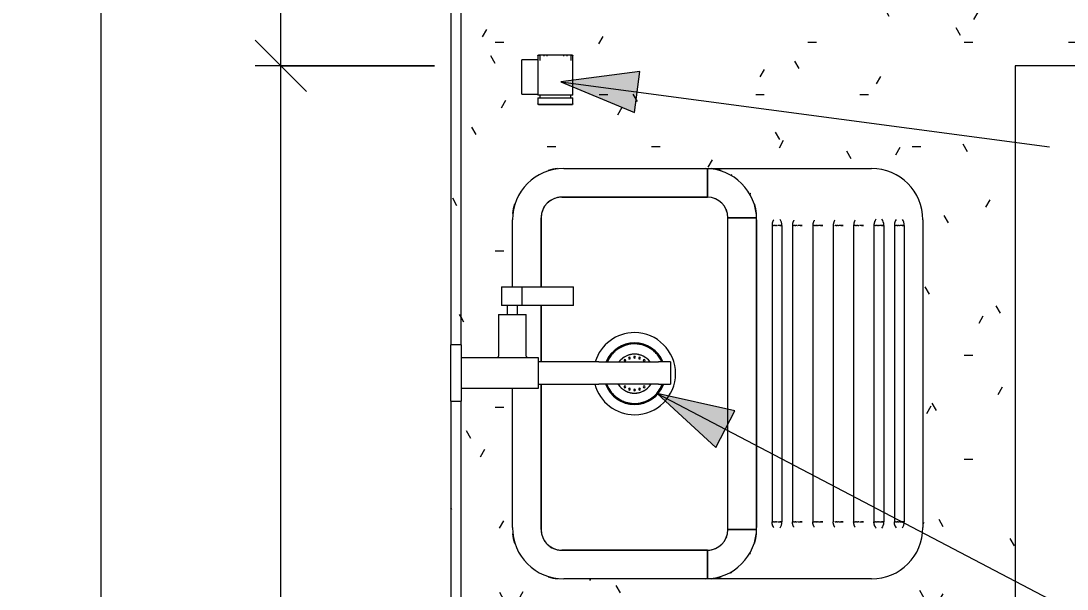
# Model space of a CAD drawing. Header units: millimetres. Extents: x 6080 to 25173, y -19165 to 2725.
# Drawn here: x 11617 to 12636, y -17670 to -17116 of the extents above; entities that cross this region are included whole.
import ezdxf

# ---------------------------------------------------------------- set-up
doc = ezdxf.new("R2010")
doc.units = ezdxf.units.MM
for name, color, linetype, lineweight in [('A-ANNO-DIMS', 211, 'Continuous', 9), ('A-ANNO-DIMS-25', 211, 'Continuous', 9), ('A-DETL-THIN', 151, 'Continuous', 9), ('G-ANNO-TEXT', 231, 'Continuous', 9), ('I-FURN', 30, 'Continuous', 9), ('P-SANR-FIXT', 6, 'Continuous', 9)]:
    doc.layers.add(name, color=color, linetype=linetype, lineweight=lineweight)
doc.styles.add('@Arial Unicode MS', font='ARIALUNI.TTF', dxfattribs={"height": 50})
doc.dimstyles.new('CRT_-__Metros_-_Linha_de_chamada_3_5_mm', dxfattribs={"dimscale": 304.8, "dimtxt": 50.292243, "dimasz": 0.164042, "dimexe": 0.082021, "dimexo": 0.0625, "dimgap": 0.04101, "dimtad": 1, "dimlfac": 0.001, "dimrnd": 0.01, "dimzin": 0, "dimdsep": 46, "dimtxsty": '@Arial Unicode MS', "dimblk1": 'OBLIQUE', "dimblk2": 'OBLIQUE', "dimsah": 1, "dimcen": 0.09, "dimdle": 0.082021, "dimazin": 0, "dimtfac": 1, "dimtdec": 4, "dimtix": 1, "dimtmove": 0, "dimatfit": 3, "dimfxl": 0.492126, "dimfxlon": 1, "dimtvp": 1, "dimtolj": 1, "dimtzin": 0, "dimarcsym": 2})
doc.dimstyles.new('CRT_-__Metros_-_Linha_de_chamada_3_5_mm_1', dxfattribs={"dimscale": 304.8, "dimtxt": 50.292243, "dimasz": 0.164042, "dimexe": 0.082021, "dimexo": 0.0625, "dimgap": 0.04101, "dimtad": 1, "dimdec": 0, "dimlfac": 0.1, "dimdsep": 46, "dimtxsty": '@Arial Unicode MS', "dimblk1": 'OBLIQUE', "dimblk2": 'OBLIQUE', "dimsah": 1, "dimcen": 0.09, "dimdle": 0.082021, "dimazin": 0, "dimtfac": 1, "dimtdec": 4, "dimtix": 1, "dimtmove": 0, "dimatfit": 3, "dimfxl": 0.492126, "dimfxlon": 1, "dimtvp": 1, "dimtolj": 1, "dimtzin": 0, "dimarcsym": 2})
pattern_1 = [(0, (-7733.42, -19778.45), (203.2, 50.8), [8.382, -144.018, 8.382, -144.018, -812.8]), (0, (-7733.42, -19778.45), (203.2, 50.8), [-304.8, 8.382, -296.418, 8.382, -144.018, -355.6]), (0, (-7733.42, -19778.45), (203.2, 50.8), [-762, 8.382, -93.218, 8.382, -245.618]), (120, (-7657.22, -19753.05), (-145.5941, 150.57636), [8.382, -144.018, 8.382, -144.018, -812.8]), (120, (-7657.22, -19753.05), (-145.5941, 150.57636), [-304.8, 8.382, -296.418, 8.382, -144.018, -355.6]), (120, (-7657.22, -19753.05), (-145.5941, 150.57636), [-762, 8.382, -93.218, 8.382, -245.618]), (240, (-7631.82, -19651.45), (-57.6059, -201.37636), [8.382, -144.018, 8.382, -144.018, -812.8]), (240, (-7631.82, -19651.45), (-57.6059, -201.37636), [-304.8, 8.382, -296.418, 8.382, -144.018, -355.6]), (240, (-7631.82, -19651.45), (-57.6059, -201.37636), [-762, 8.382, -93.218, 8.382, -245.618])]

# ---------------------------------------------------------------- blocks, each defined once
blk = doc.blocks.new('BANCADA LAVANDERIA - BANCADA LAVANDERIA-4419173-Elevação de topo')
at = {"layer": 'I-FURN'}
h = blk.add_hatch(dxfattribs=at)
h.set_pattern_fill('FP_14', color=256, style=0, pattern_type=2)
h.set_pattern_definition(pattern_1)
h.paths.add_polyline_path([(-7064.6, -19139.7), (-7054.6, -19139.7), (-7054.6, -17989.1), (-7064.6, -17989.1), (-7064.6, -18628.8)])
h.paths.add_polyline_path([(-7059.5, -17934.1), (-7054.6, -17934.1), (-7054.6, -17486.5), (-7064.6, -17486.5), (-7064.6, -17934.1)])
h.paths.add_polyline_path([(-4754.6, -17659.7), (-4744.6, -17659.7), (-4744.6, -16759.7), (-7064.6, -16759.7), (-7064.6, -17431.5), (-7054.6, -17431.5), (-7054.6, -16769.7), (-4754.6, -16769.7)])
h = blk.add_hatch(dxfattribs=at)
h.set_pattern_fill('FP_14', color=256, style=0, pattern_type=2)
h.set_pattern_definition(pattern_1)
h.paths.add_polyline_path([(-6514.6, -18259.7), (-6514.6, -17159.7), (-5294.6, -17159.7), (-5294.6, -17659.7), (-4754.6, -17659.7), (-4754.6, -16769.7), (-7054.6, -16769.7), (-7054.6, -17444), (-7017.3, -17443.9), (-7017.7, -17443.6), (-7018.2, -17443.4), (-7017.7, -17442.6), (-7018.2, -17442.6), (-7018.2, -17402), (-7009.6, -17402), (-7009.8, -17393.1), (-7015.1, -17393.1), (-7015, -17375), (-7004.6, -17375), (-7004.6, -17309.7), (-7002.9, -17296.7), (-6997.9, -17284.7), (-6990, -17274.3), (-6979.6, -17266.3), (-6967.6, -17261.4), (-6954, -17259.7), (-6654.6, -17259.7), (-6641.7, -17261.4), (-6629.6, -17266.3), (-6619.3, -17274.3), (-6611.3, -17284.7), (-6606.3, -17296.7), (-6604.6, -17309.7), (-6604.6, -17609.7), (-6606.3, -17622.6), (-6611.3, -17634.7), (-6619.3, -17645), (-6630.1, -17653.2), (-6641.7, -17657.9), (-6654.6, -17659.7), (-6954.6, -17659.7), (-6967.6, -17657.9), (-6979.6, -17653), (-6990, -17645), (-6997.9, -17634.7), (-7003, -17621.8), (-7004.6, -17609.7), (-7004.6, -17474), (-7054.6, -17474), (-7054.6, -17946.6), (-7017.3, -17946.5), (-7017.7, -17946.2), (-7018.2, -17946), (-7017.7, -17945.2), (-7018.2, -17945.2), (-7018.2, -17904.6), (-7009.6, -17904.6), (-7009.6, -17895.7), (-7015.1, -17895.7), (-7015, -17877.6), (-7004.6, -17877.6), (-7004.6, -17809.7), (-7002.9, -17796.7), (-6997.9, -17784.7), (-6990, -17774.3), (-6979.6, -17766.3), (-6967.6, -17761.4), (-6954.6, -17759.7), (-6654.6, -17759.7), (-6641.7, -17761.4), (-6629.6, -17766.3), (-6619.3, -17774.3), (-6611.3, -17784.7), (-6606.3, -17796.7), (-6604.6, -17809.7), (-6604.6, -18109.7), (-6606.3, -18122.6), (-6611.3, -18134.7), (-6619.3, -18145), (-6630.1, -18153.2), (-6641.7, -18157.9), (-6654.6, -18159.7), (-6954.6, -18159.7), (-6967.6, -18157.9), (-6979.6, -18153), (-6990, -18145), (-6997.9, -18134.7), (-7002.9, -18122.6), (-7004.6, -18109.7), (-7004.6, -17976.6), (-7054.6, -17976.6), (-7054.6, -18259.7), (-6586.9, -18259.7)])
h.paths.add_polyline_path([(-6965.6, -17197.1), (-6968.4, -17197), (-6966, -17197), (-6965.9, -17197)])
h.paths.add_polyline_path([(-6965.4, -17196.9), (-6965.4, -17196.6), (-6965.4, -17196.9)])
h.paths.add_polyline_path([(-6960.1, -17196.9), (-6960.1, -17196.6), (-6960.6, -17196.6)])
h.paths.add_polyline_path([(-6962.7, -17197.2), (-6966.9, -17196.8), (-6967.1, -17196.6), (-6968.4, -17196.9), (-6968.6, -17197), (-6973.9, -17196.9), (-6974.1, -17196.8), (-6974.4, -17196.6), (-6979.7, -17196.6), (-6979.7, -17190.7), (-6977.8, -17190.7), (-6977.8, -17188.2), (-6979.7, -17188.2), (-6979.7, -17187.4), (-6995.5, -17187.4), (-6995.5, -17153.9), (-6979.7, -17153.9), (-6979.7, -17149.7), (-6978, -17149.7), (-6978, -17149.2), (-6947.5, -17149.2), (-6947.5, -17149.7), (-6945.7, -17149.7), (-6945.7, -17188.2), (-6947.7, -17188.2), (-6947.7, -17190.7), (-6945.7, -17190.7), (-6945.7, -17196.6), (-6952.9, -17196.9), (-6956.2, -17197), (-6960.1, -17197.1)])
h.paths.add_polyline_path([(-6956.9, -17197), (-6953.3, -17196.9), (-6958.2, -17196.9)])
for p, q in [((-7064.6, -16759.7), (-7064.6, -17431.5)), ((-7054.6, -17431.5), (-7054.6, -16769.7)), ((-6954.6, -17259.7), (-6654.6, -17259.7)), ((-6814.6, -17259.7), (-6814.6, -17287.7)), ((-6814.6, -17287.7), (-6956.6, -17287.7)), ((-6956.6, -17287.7), (-6814.6, -17287.7)), ((-7004.6, -17375), (-7004.6, -17309.7)), ((-6976.6, -17307.7), (-6976.6, -17375)), ((-6976.6, -17375), (-6976.6, -17307.7)), ((-6794.6, -17611.7), (-6794.6, -17307.7)), ((-6766.9, -17307.7), (-6794.6, -17307.7)), ((-6794.6, -17307.7), (-6766.9, -17307.7)), ((-6794.6, -17611.7), (-6794.6, -17307.7)), ((-6766.6, -17609.7), (-6766.6, -17309.7)), ((-6766.6, -17309.7), (-6766.6, -17609.7)), ((-6604.6, -17309.7), (-6604.6, -17609.7)), ((-6751.3, -17315.2), (-6751.6, -17315.2)), ((-6751.6, -17315.2), (-6751.6, -17604.2)), ((-6750.5, -17315.2), (-6750.9, -17315.2)), ((-6750.1, -17315.2), (-6749.8, -17315.2)), ((-6749.4, -17315.2), (-6749.8, -17315.2)), ((-6748.9, -17315.2), (-6749.4, -17315.2)), ((-6748.9, -17315.2), (-6748.2, -17315.2)), ((-6747.1, -17315.2), (-6748.3, -17315.2)), ((-6747.1, -17315.2), (-6746.6, -17315.2)), ((-6744.4, -17315.2), (-6746.1, -17315.2)), ((-6742, -17315.2), (-6744.1, -17315.2)), ((-6744.1, -17315.2), (-6742, -17315.2)), ((-6742, -17315.2), (-6742, -17604.2)), ((-6731.4, -17315.2), (-6731.7, -17315.2)), ((-6731.7, -17315.2), (-6731.7, -17604.2)), ((-6730.6, -17315.2), (-6731, -17315.2)), ((-6730.2, -17315.2), (-6729.9, -17315.2)), ((-6729.4, -17315.2), (-6729.9, -17315.2)), ((-6729, -17315.2), (-6729.4, -17315.2)), ((-6729, -17315.2), (-6728.3, -17315.2)), ((-6727.2, -17315.2), (-6728.3, -17315.2)), ((-6727.2, -17315.2), (-6726.7, -17315.2)), ((-6724.5, -17315.2), (-6726.2, -17315.2)), ((-6722.1, -17315.2), (-6724.2, -17315.2)), ((-6724.2, -17315.2), (-6722.1, -17315.2)), ((-6711.5, -17315.2), (-6711.8, -17315.2)), ((-6711.8, -17315.2), (-6711.8, -17604.2)), ((-6710.7, -17315.2), (-6711.1, -17315.2)), ((-6710.3, -17315.2), (-6710, -17315.2)), ((-6709.6, -17315.2), (-6710, -17315.2)), ((-6709.1, -17315.2), (-6709.6, -17315.2)), ((-6709.1, -17315.2), (-6708.4, -17315.2)), ((-6707.3, -17315.2), (-6708.5, -17315.2)), ((-6707.3, -17315.2), (-6706.8, -17315.2)), ((-6704.6, -17315.2), (-6706.3, -17315.2)), ((-6702.2, -17315.2), (-6704.3, -17315.2)), ((-6704.3, -17315.2), (-6702.2, -17315.2)), ((-6692, -17315.2), (-6692, -17604.2)), ((-6691.6, -17315.2), (-6691.9, -17315.2)), ((-6690.9, -17315.2), (-6691.2, -17315.2)), ((-6690.4, -17315.2), (-6690.1, -17315.2)), ((-6689.7, -17315.2), (-6690.1, -17315.2)), ((-6689.2, -17315.2), (-6689.7, -17315.2)), ((-6689.2, -17315.2), (-6688.6, -17315.2)), ((-6687.4, -17315.2), (-6688.6, -17315.2)), ((-6687.5, -17315.2), (-6686.9, -17315.2)), ((-6684.7, -17315.2), (-6686.4, -17315.2)), ((-6682.3, -17315.2), (-6684.4, -17315.2)), ((-6684.4, -17315.2), (-6682.3, -17315.2)), ((-6672.1, -17315.2), (-6672.1, -17604.2)), ((-6671.7, -17315.2), (-6672, -17315.2)), ((-6671, -17315.2), (-6671.3, -17315.2)), ((-6670.5, -17315.2), (-6670.2, -17315.2)), ((-6669.8, -17315.2), (-6670.2, -17315.2)), ((-6669.3, -17315.2), (-6669.8, -17315.2)), ((-6669.3, -17315.2), (-6668.7, -17315.2)), ((-6667.6, -17315.2), (-6668.7, -17315.2)), ((-6667.6, -17315.2), (-6667, -17315.2)), ((-6664.8, -17315.2), (-6666.5, -17315.2)), ((-6662.4, -17315.2), (-6664.5, -17315.2)), ((-6664.5, -17315.2), (-6662.4, -17315.2)), ((-6652, -17315.2), (-6652.3, -17315.2)), ((-6652.3, -17315.2), (-6652.3, -17604.2)), ((-6651.8, -17315.2), (-6651.7, -17315.2)), ((-6651.2, -17315.2), (-6651.7, -17315.2)), ((-6650.8, -17315.2), (-6650.5, -17315.2)), ((-6650.1, -17315.2), (-6650.5, -17315.2)), ((-6649.6, -17315.2), (-6650.1, -17315.2)), ((-6649.6, -17315.2), (-6648.9, -17315.2)), ((-6647.8, -17315.2), (-6648.9, -17315.2)), ((-6647.8, -17315.2), (-6647.3, -17315.2)), ((-6645.1, -17315.2), (-6646.8, -17315.2)), ((-6642.7, -17315.2), (-6644.8, -17315.2)), ((-6644.8, -17315.2), (-6642.7, -17315.2)), ((-6642.7, -17315.2), (-6642.7, -17604.2)), ((-6632.1, -17315.2), (-6632.4, -17315.2)), ((-6632.4, -17315.2), (-6632.4, -17604.2)), ((-6631.3, -17315.2), (-6631.7, -17315.2)), ((-6630.9, -17315.2), (-6630.6, -17315.2)), ((-6630.2, -17315.2), (-6630.6, -17315.2)), ((-6629.7, -17315.2), (-6630.2, -17315.2)), ((-6629.7, -17315.2), (-6629, -17315.2)), ((-6627.9, -17315.2), (-6629, -17315.2)), ((-6627.9, -17315.2), (-6627.4, -17315.2)), ((-6625.2, -17315.2), (-6626.9, -17315.2)), ((-6622.8, -17315.2), (-6624.9, -17315.2)), ((-6624.9, -17315.2), (-6622.8, -17315.2)), ((-6622.8, -17315.2), (-6622.8, -17604.2)), ((-6976.6, -17393.1), (-6976.6, -17448)), ((-6976.6, -17448), (-6976.6, -17393.1)), ((-7004.6, -17609.7), (-7004.6, -17474)), ((-6976.6, -17470), (-6976.6, -17611.7)), ((-6976.6, -17611.7), (-6976.6, -17470)), ((-7064.6, -17486.5), (-7064.6, -17934.1)), ((-7054.6, -17934.1), (-7054.6, -17486.5)), ((-6751.6, -17604.2), (-6751.3, -17604.2)), ((-6750.9, -17604.2), (-6750.5, -17604.2)), ((-6749.8, -17604.2), (-6750.1, -17604.2)), ((-6749.8, -17604.2), (-6749.4, -17604.2)), ((-6749.4, -17604.2), (-6748.9, -17604.2)), ((-6748.2, -17604.2), (-6748.9, -17604.2)), ((-6748.3, -17604.2), (-6747.1, -17604.2)), ((-6746.6, -17604.2), (-6747.1, -17604.2)), ((-6746.1, -17604.2), (-6744.4, -17604.2)), ((-6744.1, -17604.2), (-6742, -17604.2)), ((-6742, -17604.2), (-6744.1, -17604.2)), ((-6731.7, -17604.2), (-6731.4, -17604.2)), ((-6731, -17604.2), (-6730.6, -17604.2)), ((-6729.9, -17604.2), (-6730.2, -17604.2)), ((-6729.9, -17604.2), (-6729.4, -17604.2)), ((-6729.4, -17604.2), (-6729, -17604.2)), ((-6728.3, -17604.2), (-6729, -17604.2)), ((-6728.3, -17604.2), (-6727.2, -17604.2)), ((-6726.7, -17604.2), (-6727.2, -17604.2)), ((-6726.2, -17604.2), (-6724.5, -17604.2)), ((-6724.2, -17604.2), (-6722.1, -17604.2)), ((-6722.1, -17604.2), (-6724.2, -17604.2)), ((-6711.8, -17604.2), (-6711.5, -17604.2)), ((-6711.1, -17604.2), (-6710.7, -17604.2)), ((-6710, -17604.2), (-6710.3, -17604.2)), ((-6710, -17604.2), (-6709.6, -17604.2)), ((-6709.6, -17604.2), (-6709.1, -17604.2)), ((-6708.4, -17604.2), (-6709.1, -17604.2)), ((-6708.5, -17604.2), (-6707.3, -17604.2)), ((-6706.8, -17604.2), (-6707.3, -17604.2)), ((-6706.3, -17604.2), (-6704.6, -17604.2)), ((-6704.3, -17604.2), (-6702.2, -17604.2)), ((-6702.2, -17604.2), (-6704.3, -17604.2)), ((-6691.9, -17604.2), (-6691.6, -17604.2)), ((-6691.2, -17604.2), (-6690.9, -17604.2)), ((-6690.1, -17604.2), (-6690.4, -17604.2)), ((-6690.1, -17604.2), (-6689.7, -17604.2)), ((-6689.7, -17604.2), (-6689.2, -17604.2)), ((-6688.6, -17604.2), (-6689.2, -17604.2)), ((-6688.6, -17604.2), (-6687.4, -17604.2)), ((-6686.9, -17604.2), (-6687.5, -17604.2)), ((-6686.4, -17604.2), (-6684.7, -17604.2)), ((-6684.4, -17604.2), (-6682.3, -17604.2)), ((-6682.3, -17604.2), (-6684.4, -17604.2)), ((-6672, -17604.2), (-6671.7, -17604.2)), ((-6671.3, -17604.2), (-6671, -17604.2)), ((-6670.2, -17604.2), (-6670.5, -17604.2)), ((-6670.2, -17604.2), (-6669.8, -17604.2)), ((-6669.8, -17604.2), (-6669.3, -17604.2)), ((-6668.7, -17604.2), (-6669.3, -17604.2)), ((-6668.7, -17604.2), (-6667.6, -17604.2)), ((-6667, -17604.2), (-6667.6, -17604.2)), ((-6666.5, -17604.2), (-6664.8, -17604.2)), ((-6664.5, -17604.2), (-6662.4, -17604.2)), ((-6662.4, -17604.2), (-6664.5, -17604.2)), ((-6652.3, -17604.2), (-6652, -17604.2)), ((-6651.7, -17604.2), (-6651.8, -17604.2)), ((-6651.7, -17604.2), (-6651.2, -17604.2)), ((-6650.5, -17604.2), (-6650.8, -17604.2)), ((-6650.5, -17604.2), (-6650.1, -17604.2)), ((-6650.1, -17604.2), (-6649.6, -17604.2)), ((-6648.9, -17604.2), (-6649.6, -17604.2)), ((-6648.9, -17604.2), (-6647.8, -17604.2)), ((-6647.3, -17604.2), (-6647.8, -17604.2)), ((-6646.8, -17604.2), (-6645.1, -17604.2)), ((-6644.8, -17604.2), (-6642.7, -17604.2)), ((-6642.7, -17604.2), (-6644.8, -17604.2)), ((-6632.4, -17604.2), (-6632.1, -17604.2)), ((-6631.7, -17604.2), (-6631.3, -17604.2)), ((-6630.6, -17604.2), (-6630.9, -17604.2)), ((-6630.6, -17604.2), (-6630.2, -17604.2)), ((-6630.2, -17604.2), (-6629.7, -17604.2)), ((-6629, -17604.2), (-6629.7, -17604.2)), ((-6629, -17604.2), (-6627.9, -17604.2)), ((-6627.4, -17604.2), (-6627.9, -17604.2)), ((-6626.9, -17604.2), (-6625.2, -17604.2)), ((-6624.9, -17604.2), (-6622.8, -17604.2)), ((-6622.8, -17604.2), (-6624.9, -17604.2)), ((-6794.6, -17611.7), (-6766.9, -17611.7)), ((-6766.9, -17611.7), (-6794.6, -17611.7)), ((-6956.6, -17631.7), (-6814.6, -17631.7)), ((-6814.6, -17631.7), (-6956.6, -17631.7)), ((-6814.6, -17631.7), (-6814.6, -17659.6)), ((-6654.6, -17659.7), (-6954.6, -17659.7))]:
    blk.add_line(p, q, dxfattribs=at)
at = {"layer": 'I-FURN', "flags": 128}
for points in [[(-6814.6, -17287.7), (-6814.6, -17280.4), (-6814.6, -17273.7), (-6814.6, -17267.9), (-6814.6, -17263.4), (-6814.6, -17260.6), (-6814.6, -17259.7)], [(-6750.2, -17310), (-6750.4, -17310.3), (-6750.5, -17310.6), (-6750.7, -17310.9), (-6750.8, -17311.1), (-6750.9, -17311.4), (-6751, -17311.7), (-6751.1, -17312), (-6751.2, -17312.3), (-6751.3, -17312.5), (-6751.4, -17312.8), (-6751.4, -17313.1), (-6751.5, -17313.3), (-6751.5, -17313.6), (-6751.5, -17313.8), (-6751.6, -17314.1), (-6751.6, -17314.4), (-6751.6, -17314.6), (-6751.6, -17314.9), (-6751.6, -17315.1), (-6751.6, -17315.2)], [(-6730.3, -17310), (-6730.4, -17310.3), (-6730.6, -17310.6), (-6730.7, -17310.9), (-6730.9, -17311.1), (-6731, -17311.4), (-6731.1, -17311.7), (-6731.2, -17312), (-6731.3, -17312.3), (-6731.4, -17312.5), (-6731.4, -17312.8), (-6731.5, -17313.1), (-6731.5, -17313.3), (-6731.6, -17313.6), (-6731.6, -17313.8), (-6731.7, -17314.1), (-6731.7, -17314.4), (-6731.7, -17314.6), (-6731.7, -17314.9), (-6731.7, -17315.1), (-6731.7, -17315.2)], [(-6710.4, -17310), (-6710.6, -17310.3), (-6710.7, -17310.6), (-6710.9, -17310.9), (-6711, -17311.1), (-6711.1, -17311.4), (-6711.2, -17311.7), (-6711.3, -17312), (-6711.4, -17312.3), (-6711.5, -17312.5), (-6711.5, -17312.8), (-6711.6, -17313.1), (-6711.7, -17313.3), (-6711.7, -17313.6), (-6711.7, -17313.8), (-6711.8, -17314.1), (-6711.8, -17314.4), (-6711.8, -17314.6), (-6711.8, -17314.9), (-6711.8, -17315.1), (-6711.8, -17315.2)], [(-6690.5, -17310), (-6690.7, -17310.3), (-6690.8, -17310.6), (-6691, -17310.9), (-6691.1, -17311.1), (-6691.2, -17311.4), (-6691.3, -17311.7), (-6691.4, -17312), (-6691.5, -17312.3), (-6691.6, -17312.5), (-6691.7, -17312.8), (-6691.7, -17313.1), (-6691.8, -17313.3), (-6691.8, -17313.6), (-6691.9, -17313.8), (-6691.9, -17314.1), (-6691.9, -17314.4), (-6691.9, -17314.6), (-6691.9, -17314.9), (-6692, -17315.1), (-6692, -17315.2)], [(-6670.6, -17310), (-6670.8, -17310.3), (-6670.9, -17310.6), (-6671.1, -17310.9), (-6671.2, -17311.1), (-6671.3, -17311.4), (-6671.4, -17311.7), (-6671.5, -17312), (-6671.6, -17312.3), (-6671.7, -17312.5), (-6671.8, -17312.8), (-6671.8, -17313.1), (-6671.9, -17313.3), (-6671.9, -17313.6), (-6672, -17313.8), (-6672, -17314.1), (-6672, -17314.4), (-6672, -17314.6), (-6672.1, -17314.9), (-6672.1, -17315.1), (-6672.1, -17315.2)], [(-6650.9, -17310), (-6651, -17310.3), (-6651.2, -17310.6), (-6651.3, -17310.9), (-6651.5, -17311.1), (-6651.6, -17311.4), (-6651.7, -17311.7), (-6651.8, -17312), (-6651.9, -17312.3), (-6652, -17312.5), (-6652, -17312.8), (-6652.1, -17313.1), (-6652.1, -17313.3), (-6652.2, -17313.6), (-6652.2, -17313.8), (-6652.3, -17314.1), (-6652.3, -17314.4), (-6652.3, -17314.6), (-6652.3, -17314.9), (-6652.3, -17315.1), (-6652.3, -17315.2)], [(-6631, -17310), (-6631.1, -17310.3), (-6631.3, -17310.6), (-6631.5, -17310.9), (-6631.6, -17311.1), (-6631.7, -17311.4), (-6631.8, -17311.7), (-6631.9, -17312), (-6632, -17312.3), (-6632.1, -17312.5), (-6632.1, -17312.8), (-6632.2, -17313.1), (-6632.3, -17313.3), (-6632.3, -17313.6), (-6632.3, -17313.8), (-6632.4, -17314.1), (-6632.4, -17314.4), (-6632.4, -17314.6), (-6632.4, -17314.9), (-6632.4, -17315.1), (-6632.4, -17315.2)], [(-6885.6, -17430.7), (-6886.8, -17430.7), (-6887.9, -17430.7), (-6889.1, -17430.9), (-6890.2, -17431), (-6891.4, -17431.2), (-6892.5, -17431.5), (-6893.6, -17431.8), (-6894.7, -17432.1), (-6895.8, -17432.5), (-6896.9, -17432.9), (-6898, -17433.4), (-6899, -17433.9), (-6900, -17434.5), (-6901, -17435.1), (-6902, -17435.7), (-6902.9, -17436.4), (-6903.9, -17437.1), (-6904.7, -17437.8), (-6905.6, -17438.6), (-6906.4, -17439.4), (-6907.2, -17440.3), (-6908, -17441.2), (-6908.7, -17442.1), (-6909.4, -17443), (-6910, -17444), (-6910.6, -17445), (-6911.2, -17446), (-6911.7, -17447), (-6912.2, -17448)], [(-6859.1, -17448), (-6859.3, -17447.6), (-6859.8, -17446.5), (-6860.3, -17445.5), (-6860.9, -17444.5), (-6861.5, -17443.5), (-6862.2, -17442.6), (-6862.9, -17441.7), (-6863.6, -17440.8), (-6864.4, -17439.9), (-6865.2, -17439.1), (-6866, -17438.3), (-6866.9, -17437.5), (-6867.8, -17436.8), (-6868.7, -17436.1), (-6869.7, -17435.4), (-6870.7, -17434.8), (-6871.7, -17434.2), (-6872.7, -17433.7), (-6873.8, -17433.2), (-6874.8, -17432.7), (-6875.9, -17432.3), (-6877, -17432), (-6878.1, -17431.6), (-6879.2, -17431.4), (-6880.4, -17431.1), (-6881.5, -17430.9), (-6882.7, -17430.8), (-6883.8, -17430.7), (-6885, -17430.7), (-6885.6, -17430.7)], [(-6885.6, -17440.7), (-6886.4, -17440.7), (-6887.1, -17440.7), (-6887.9, -17440.8), (-6888.6, -17440.9), (-6889.4, -17441), (-6890.1, -17441.2), (-6890.9, -17441.4), (-6891.6, -17441.6), (-6892.3, -17441.9), (-6893, -17442.2), (-6893.7, -17442.5), (-6894.4, -17442.8), (-6895.1, -17443.2), (-6895.7, -17443.6), (-6896.3, -17444), (-6897, -17444.4), (-6897.6, -17444.9), (-6898.1, -17445.4), (-6898.7, -17445.9), (-6899.2, -17446.4), (-6899.8, -17447), (-6900.3, -17447.5), (-6900.6, -17448)], [(-6870.7, -17447.9), (-6871.2, -17447.3), (-6871.7, -17446.7), (-6872.2, -17446.2), (-6872.8, -17445.6), (-6873.4, -17445.1), (-6873.9, -17444.7), (-6874.6, -17444.2), (-6875.2, -17443.8), (-6875.8, -17443.4), (-6876.5, -17443), (-6877.2, -17442.6), (-6877.8, -17442.3), (-6878.5, -17442), (-6879.3, -17441.7), (-6880, -17441.5), (-6880.7, -17441.3), (-6881.4, -17441.1), (-6882.2, -17441), (-6882.9, -17440.8), (-6883.7, -17440.7), (-6884.5, -17440.7), (-6885.2, -17440.7), (-6885.6, -17440.7)], [(-6912.7, -17470), (-6912.5, -17470.7), (-6912, -17471.7), (-6911.5, -17472.8), (-6910.9, -17473.8), (-6910.4, -17474.8), (-6909.7, -17475.8), (-6909.1, -17476.7), (-6908.4, -17477.6), (-6907.6, -17478.5), (-6906.9, -17479.4), (-6906, -17480.2), (-6905.2, -17481), (-6904.3, -17481.8), (-6903.4, -17482.5), (-6902.5, -17483.2), (-6901.6, -17483.9), (-6900.6, -17484.5), (-6899.6, -17485.1), (-6898.5, -17485.6), (-6897.5, -17486.1), (-6896.4, -17486.6), (-6895.3, -17487), (-6894.2, -17487.3), (-6893.1, -17487.7), (-6892, -17487.9), (-6890.9, -17488.2), (-6889.7, -17488.4), (-6888.6, -17488.5), (-6887.4, -17488.6), (-6886.2, -17488.6), (-6885.6, -17488.7)], [(-6901.4, -17470.2), (-6901, -17470.8), (-6900.5, -17471.4), (-6900, -17472), (-6899.5, -17472.6), (-6899, -17473.1), (-6898.5, -17473.7), (-6897.9, -17474.2), (-6897.3, -17474.6), (-6896.7, -17475.1), (-6896.1, -17475.5), (-6895.4, -17475.9), (-6894.8, -17476.3), (-6894.1, -17476.7), (-6893.4, -17477), (-6892.7, -17477.3), (-6892, -17477.6), (-6891.3, -17477.8), (-6890.5, -17478), (-6889.8, -17478.2), (-6889.1, -17478.3), (-6888.3, -17478.5), (-6887.5, -17478.6), (-6886.8, -17478.6), (-6886, -17478.6), (-6885.6, -17478.7)], [(-6885.6, -17478.7), (-6884.9, -17478.6), (-6884.1, -17478.6), (-6883.3, -17478.5), (-6882.6, -17478.4), (-6881.8, -17478.3), (-6881.1, -17478.1), (-6880.4, -17477.9), (-6879.6, -17477.7), (-6878.9, -17477.4), (-6878.2, -17477.2), (-6877.5, -17476.8), (-6876.8, -17476.5), (-6876.2, -17476.1), (-6875.5, -17475.7), (-6874.9, -17475.3), (-6874.3, -17474.9), (-6873.7, -17474.4), (-6873.1, -17473.9), (-6872.5, -17473.4), (-6872, -17472.9), (-6871.5, -17472.3), (-6871, -17471.8), (-6870.5, -17471.2), (-6870.1, -17470.5), (-6869.7, -17470)], [(-6885.6, -17488.7), (-6884.5, -17488.6), (-6883.3, -17488.6), (-6882.1, -17488.4), (-6881, -17488.3), (-6879.9, -17488.1), (-6878.7, -17487.8), (-6877.6, -17487.5), (-6876.5, -17487.2), (-6875.4, -17486.8), (-6874.3, -17486.4), (-6873.3, -17485.9), (-6872.2, -17485.4), (-6871.2, -17484.8), (-6870.2, -17484.2), (-6869.2, -17483.6), (-6868.3, -17482.9), (-6867.4, -17482.2), (-6866.5, -17481.5), (-6865.6, -17480.7), (-6864.8, -17479.9), (-6864, -17479), (-6863.3, -17478.1), (-6862.5, -17477.2), (-6861.9, -17476.3), (-6861.2, -17475.3), (-6860.6, -17474.3), (-6860, -17473.3), (-6859.5, -17472.3), (-6859, -17471.2), (-6858.6, -17470.2)], [(-6750.2, -17609.3), (-6750.4, -17609), (-6750.5, -17608.7), (-6750.7, -17608.4), (-6750.8, -17608.2), (-6750.9, -17607.9), (-6751, -17607.6), (-6751.1, -17607.3), (-6751.2, -17607), (-6751.3, -17606.8), (-6751.4, -17606.5), (-6751.4, -17606.2), (-6751.5, -17606), (-6751.5, -17605.7), (-6751.5, -17605.5), (-6751.6, -17605.2), (-6751.6, -17604.9), (-6751.6, -17604.7), (-6751.6, -17604.4), (-6751.6, -17604.2), (-6751.6, -17604.2)], [(-6730.3, -17609.3), (-6730.4, -17609), (-6730.6, -17608.7), (-6730.7, -17608.4), (-6730.9, -17608.2), (-6731, -17607.9), (-6731.1, -17607.6), (-6731.2, -17607.3), (-6731.3, -17607), (-6731.4, -17606.8), (-6731.4, -17606.5), (-6731.5, -17606.2), (-6731.5, -17606), (-6731.6, -17605.7), (-6731.6, -17605.5), (-6731.7, -17605.2), (-6731.7, -17604.9), (-6731.7, -17604.7), (-6731.7, -17604.4), (-6731.7, -17604.2), (-6731.7, -17604.2)], [(-6710.4, -17609.3), (-6710.6, -17609), (-6710.7, -17608.7), (-6710.9, -17608.4), (-6711, -17608.2), (-6711.1, -17607.9), (-6711.2, -17607.6), (-6711.3, -17607.3), (-6711.4, -17607), (-6711.5, -17606.8), (-6711.5, -17606.5), (-6711.6, -17606.2), (-6711.7, -17606), (-6711.7, -17605.7), (-6711.7, -17605.5), (-6711.8, -17605.2), (-6711.8, -17604.9), (-6711.8, -17604.7), (-6711.8, -17604.4), (-6711.8, -17604.2), (-6711.8, -17604.2)], [(-6690.5, -17609.3), (-6690.7, -17609), (-6690.8, -17608.7), (-6691, -17608.4), (-6691.1, -17608.2), (-6691.2, -17607.9), (-6691.3, -17607.6), (-6691.4, -17607.3), (-6691.5, -17607), (-6691.6, -17606.8), (-6691.7, -17606.5), (-6691.7, -17606.2), (-6691.8, -17606), (-6691.8, -17605.7), (-6691.9, -17605.5), (-6691.9, -17605.2), (-6691.9, -17604.9), (-6691.9, -17604.7), (-6691.9, -17604.4), (-6692, -17604.2), (-6692, -17604.2)], [(-6670.6, -17609.3), (-6670.8, -17609), (-6670.9, -17608.7), (-6671.1, -17608.4), (-6671.2, -17608.2), (-6671.3, -17607.9), (-6671.4, -17607.6), (-6671.5, -17607.3), (-6671.6, -17607), (-6671.7, -17606.8), (-6671.8, -17606.5), (-6671.8, -17606.2), (-6671.9, -17606), (-6671.9, -17605.7), (-6672, -17605.5), (-6672, -17605.2), (-6672, -17604.9), (-6672, -17604.7), (-6672.1, -17604.4), (-6672.1, -17604.2), (-6672.1, -17604.2)], [(-6650.9, -17609.3), (-6651, -17609), (-6651.2, -17608.7), (-6651.3, -17608.4), (-6651.5, -17608.2), (-6651.6, -17607.9), (-6651.7, -17607.6), (-6651.8, -17607.3), (-6651.9, -17607), (-6652, -17606.8), (-6652, -17606.5), (-6652.1, -17606.2), (-6652.1, -17606), (-6652.2, -17605.7), (-6652.2, -17605.5), (-6652.3, -17605.2), (-6652.3, -17604.9), (-6652.3, -17604.7), (-6652.3, -17604.4), (-6652.3, -17604.2), (-6652.3, -17604.2)], [(-6631, -17609.3), (-6631.1, -17609), (-6631.3, -17608.7), (-6631.5, -17608.4), (-6631.6, -17608.2), (-6631.7, -17607.9), (-6631.8, -17607.6), (-6631.9, -17607.3), (-6632, -17607), (-6632.1, -17606.8), (-6632.1, -17606.5), (-6632.2, -17606.2), (-6632.3, -17606), (-6632.3, -17605.7), (-6632.3, -17605.5), (-6632.4, -17605.2), (-6632.4, -17604.9), (-6632.4, -17604.7), (-6632.4, -17604.4), (-6632.4, -17604.2), (-6632.4, -17604.2)], [(-6814.6, -17659.6), (-6814.6, -17658.7), (-6814.6, -17655.9), (-6814.6, -17651.4), (-6814.6, -17645.6), (-6814.6, -17638.9), (-6814.6, -17631.7)]]:
    blk.add_lwpolyline(points, dxfattribs=at)
at = {"layer": 'I-FURN'}
for centre, radius, start, end in [((-6954.6, -17309.7), 50, 90, 180), ((-6956.6, -17307.7), 48, 94.7952, 106.0902), ((-6816.6, -17309.7), 50, 360, 90), ((-6814.6, -17307.7), 48, 73.9098, 85.2048), ((-6654.6, -17309.7), 50, 360, 90), ((-6814.6, -17307.7), 48, 60.0869, 60.8143), ((-6956.6, -17307.7), 20, 90, 180), ((-6956.6, -17307.7), 20, 102.343, 135), ((-6956.6, -17307.7), 20, 90, 101.4101), ((-6814.6, -17307.7), 20, 0, 90), ((-6814.6, -17307.7), 20, 65.0287, 69.9713), ((-6814.6, -17307.7), 48, 28.6093, 29.9131), ((-6956.6, -17307.7), 48, 163.9098, 175.2048), ((-6956.6, -17307.7), 20, 146.0948, 167.6486), ((-6814.6, -17307.7), 20, 19.5764, 24.9713), ((-6814.6, -17307.7), 48, 4.7952, 16.0902), ((-6956.6, -17307.7), 20, 168.5899, 180), ((-6885.6, -17459.7), 40, 90, 163.0089), ((-6885.6, -17459.7), 40, 270, 90), ((-6885.6, -17459.7), 30, 90, 156.9144), ((-6885.6, -17459.7), 29, 90, 156.051), ((-6885.6, -17459.7), 30, 23.0856, 90), ((-6885.6, -17459.7), 29, 23.949, 90), ((-6885.6, -17459.7), 19, 90, 141.5765), ((-6890.6, -17444.5), 0.84, 90, 270), ((-6890.6, -17444.5), 0.84, 270, 90), ((-6885.6, -17443.7), 0.84, 90, 270), ((-6885.6, -17459.7), 19, 38.4235, 90), ((-6885.6, -17443.7), 0.84, 270, 90), ((-6880.7, -17444.5), 0.84, 90, 270), ((-6880.7, -17444.5), 0.84, 270, 90), ((-6895, -17446.7), 0.84, 90, 270), ((-6895, -17446.7), 0.84, 270, 90), ((-6876.2, -17446.7), 0.84, 90, 270), ((-6876.2, -17446.7), 0.84, 270, 90), ((-6885.6, -17459.7), 40, 195.0216, 270), ((-6885.6, -17459.7), 30, 200.3593, 270), ((-6885.6, -17459.7), 29, 201.1287, 270), ((-6885.6, -17459.7), 19, 213.7998, 270), ((-6895, -17472.6), 0.84, 90, 270), ((-6895, -17472.6), 0.84, 270, 90), ((-6890.6, -17474.8), 0.84, 90, 270), ((-6890.6, -17474.8), 0.84, 270, 90), ((-6885.6, -17475.6), 0.84, 90, 270), ((-6885.6, -17459.7), 29, 270, 338.8713), ((-6885.6, -17459.7), 30, 270, 339.6407), ((-6885.6, -17459.7), 19, 270, 326.2002), ((-6885.6, -17475.6), 0.84, 270, 90), ((-6880.7, -17474.8), 0.84, 90, 270), ((-6880.7, -17474.8), 0.84, 270, 90), ((-6876.2, -17472.6), 0.84, 90, 270), ((-6876.2, -17472.6), 0.84, 270, 90), ((-6954.6, -17609.7), 50, 180, 270), ((-6956.6, -17611.7), 48, 184.7952, 196.0902), ((-6956.6, -17611.7), 20, 180, 191.4101), ((-6956.6, -17611.7), 20, 180, 270), ((-6956.6, -17611.7), 20, 192.343, 225), ((-6816.6, -17609.7), 50, 270, 360), ((-6814.6, -17611.7), 20, 270, 0), ((-6814.6, -17611.7), 48, 343.9098, 355.2048), ((-6654.6, -17609.7), 50, 270, 360), ((-6814.6, -17611.7), 20, 335.0287, 340.4236), ((-6956.6, -17611.7), 20, 236.0948, 257.6486), ((-6956.6, -17611.7), 20, 258.5899, 270), ((-6814.6, -17611.7), 20, 270, 283.8721), ((-6814.6, -17611.7), 20, 290.0287, 294.9713), ((-6814.6, -17611.7), 48, 330.0869, 331.0902), ((-6956.6, -17611.7), 48, 253.9098, 265.2048), ((-6814.6, -17611.7), 48, 274.7952, 286.0902), ((-6814.6, -17611.7), 48, 298.6093, 299.9131)]:
    blk.add_arc(centre, radius, start, end, dxfattribs=at)
for centre, start_param, end_param in [((-6746.7, -17315.2), 0.739401, 1.047198), ((-6746.7, -17315.2), 4.712389, 5.569771), ((-6647.4, -17315.2), 0.653387, 1.047198), ((-6647.4, -17315.2), 4.712389, 5.645427), ((-6627.5, -17315.2), 0.698688, 1.047198), ((-6627.5, -17315.2), 4.712389, 5.605581), ((-6746.7, -17604.2), 3.855007, 4.712389), ((-6647.4, -17604.2), 3.798167, 4.712389), ((-6627.5, -17604.2), 3.829979, 4.712389), ((-6746.7, -17604.2), 2.094395, 2.402192), ((-6647.4, -17604.2), 2.094395, 2.541424), ((-6627.5, -17604.2), 2.094395, 2.430646)]:
    blk.add_ellipse(centre, major_axis=(0, 7.5), ratio=0.633238, start_param=start_param, end_param=end_param, dxfattribs=at)
blk = doc.blocks.new('Torneira de Parede Elite - Único-4610672-Elevação de topo')
at = {"layer": 'P-SANR-FIXT'}
for p, q in [((-7015.1, -17877.6), (-7015.1, -17895.7)), ((-7015.1, -17877.6), (-7012.6, -17877.6)), ((-7012.6, -17877.6), (-6997.6, -17877.6)), ((-6997.6, -17877.6), (-6995.1, -17877.6)), ((-6995.1, -17895.7), (-6995.1, -17877.6)), ((-6995.1, -17877.6), (-6994.1, -17877.6)), ((-6994.1, -17877.6), (-6945.6, -17877.6)), ((-6945.6, -17877.6), (-6945.1, -17877.6)), ((-6945.1, -17895.7), (-6945.1, -17877.6)), ((-6945.1, -17877.6), (-6945.1, -17877.6)), ((-7012.6, -17895.7), (-7015.1, -17895.7)), ((-6997.6, -17895.7), (-7012.6, -17895.7)), ((-7009.6, -17895.7), (-7009.6, -17904.6)), ((-6999.6, -17904.6), (-6999.6, -17895.7)), ((-6995.1, -17895.7), (-6997.6, -17895.7)), ((-6994.1, -17895.7), (-6995.1, -17895.7)), ((-6945.6, -17895.7), (-6994.1, -17895.7)), ((-6945.1, -17895.7), (-6945.6, -17895.7)), ((-6945.1, -17895.7), (-6945.1, -17895.7)), ((-7018.2, -17904.6), (-7018.2, -17945.2)), ((-7018.2, -17904.6), (-7004.6, -17904.6)), ((-7004.6, -17904.6), (-6991.1, -17904.6)), ((-6991.1, -17945.2), (-6991.1, -17904.6)), ((-7064.6, -17989.1), (-7064.6, -17934.1)), ((-7054.6, -17934.1), (-7064.6, -17934.1)), ((-7054.6, -17934.1), (-7054.6, -17989.1)), ((-7054.6, -17946.6), (-6979.6, -17946.6)), ((-6979.6, -17946.6), (-6979.6, -17976.6)), ((-6920.3, -17950.6), (-6979.6, -17950.6)), ((-6920.3, -17950.6), (-6862.1, -17950.6)), ((-6850.6, -17950.6), (-6862.1, -17950.6)), ((-6850.6, -17950.6), (-6850.6, -17972.6)), ((-6979.6, -17972.6), (-6920.3, -17972.6)), ((-6862.1, -17972.6), (-6920.3, -17972.6)), ((-6862.1, -17972.6), (-6850.6, -17972.6)), ((-6979.6, -17976.6), (-7054.6, -17976.6)), ((-7064.6, -17989.1), (-7054.6, -17989.1))]:
    blk.add_line(p, q, dxfattribs=at)
at = {"layer": 'P-SANR-FIXT', "flags": 128}
for points in [[(-7019.6, -17946.6), (-7019.6, -17946.6), (-7019.5, -17946.6), (-7019.4, -17946.6), (-7019.4, -17946.6), (-7019.3, -17946.6), (-7019.3, -17946.6), (-7019.2, -17946.6), (-7019.2, -17946.5), (-7019.1, -17946.5), (-7019.1, -17946.5), (-7019, -17946.5), (-7019, -17946.5), (-7018.9, -17946.4), (-7018.9, -17946.4), (-7018.8, -17946.4), (-7018.8, -17946.3), (-7018.7, -17946.3), (-7018.7, -17946.3), (-7018.6, -17946.2), (-7018.6, -17946.2), (-7018.5, -17946.1), (-7018.5, -17946.1), (-7018.5, -17946), (-7018.4, -17946), (-7018.4, -17946), (-7018.4, -17945.9), (-7018.3, -17945.9), (-7018.3, -17945.8), (-7018.3, -17945.8), (-7018.3, -17945.7), (-7018.3, -17945.6), (-7018.2, -17945.6), (-7018.2, -17945.5), (-7018.2, -17945.5), (-7018.2, -17945.4), (-7018.2, -17945.4), (-7018.2, -17945.3), (-7018.2, -17945.2), (-7018.2, -17945.2), (-7018.2, -17945.2)], [(-6991.1, -17945.2), (-6991.1, -17945.2), (-6991.1, -17945.3), (-6991.1, -17945.3), (-6991, -17945.4), (-6991, -17945.5), (-6991, -17945.5), (-6991, -17945.6), (-6991, -17945.6), (-6991, -17945.7), (-6991, -17945.7), (-6990.9, -17945.8), (-6990.9, -17945.8), (-6990.9, -17945.9), (-6990.8, -17945.9), (-6990.8, -17946), (-6990.8, -17946), (-6990.7, -17946.1), (-6990.7, -17946.1), (-6990.7, -17946.2), (-6990.6, -17946.2), (-6990.6, -17946.3), (-6990.5, -17946.3), (-6990.5, -17946.3), (-6990.4, -17946.4), (-6990.4, -17946.4), (-6990.4, -17946.4), (-6990.3, -17946.4), (-6990.2, -17946.5), (-6990.2, -17946.5), (-6990.1, -17946.5), (-6990.1, -17946.5), (-6990, -17946.6), (-6990, -17946.6), (-6989.9, -17946.6), (-6989.9, -17946.6), (-6989.8, -17946.6), (-6989.8, -17946.6), (-6989.7, -17946.6), (-6989.6, -17946.6), (-6989.6, -17946.6)]]:
    blk.add_lwpolyline(points, dxfattribs=at)
blk = doc.blocks.new('Ducha Higiênica Mix_Match - Cobre Escovado-4987926-Elevação de topo')
at = {"layer": 'P-SANR-FIXT'}
for p, q in [((-6979.7, -17153.9), (-6995.5, -17153.9)), ((-6995.5, -17187.4), (-6995.5, -17153.9)), ((-6979.7, -17149.7), (-6979.7, -17188.2)), ((-6978, -17149.2), (-6978, -17154.3)), ((-6962.7, -17149.2), (-6978, -17149.2)), ((-6962.7, -17149.2), (-6978, -17149.2)), ((-6974.1, -17149.2), (-6974.1, -17150.2)), ((-6971, -17149.7), (-6971, -17150.2)), ((-6947.5, -17149.2), (-6962.7, -17149.2)), ((-6947.5, -17149.2), (-6962.7, -17149.2)), ((-6954.4, -17150.2), (-6954.4, -17149.5)), ((-6951.3, -17150.2), (-6951.3, -17149.2)), ((-6947.5, -17154.3), (-6947.5, -17149.2)), ((-6945.7, -17188.2), (-6945.7, -17149.7)), ((-6995.5, -17187.4), (-6979.7, -17187.4)), ((-6962.7, -17188.2), (-6979.7, -17188.2)), ((-6977.8, -17188.2), (-6977.8, -17190.7)), ((-6945.7, -17188.2), (-6962.7, -17188.2)), ((-6947.7, -17190.7), (-6947.7, -17188.2)), ((-6979.7, -17190.7), (-6979.7, -17196.6)), ((-6979.7, -17190.7), (-6962.7, -17190.7)), ((-6962.7, -17190.7), (-6945.7, -17190.7)), ((-6945.7, -17196.6), (-6945.7, -17190.7))]:
    blk.add_line(p, q, dxfattribs=at)
at = {"layer": 'P-SANR-FIXT', "flags": 128}
for points in [[(-6979.7, -17149.7), (-6979.7, -17149.7), (-6979.7, -17149.7), (-6979.7, -17149.6), (-6979.7, -17149.6), (-6979.7, -17149.6), (-6979.7, -17149.6), (-6979.7, -17149.5), (-6979.7, -17149.5), (-6979.7, -17149.5), (-6979.7, -17149.5), (-6979.7, -17149.5), (-6979.7, -17149.4), (-6979.7, -17149.4), (-6979.7, -17149.4), (-6979.6, -17149.4), (-6979.6, -17149.4), (-6979.6, -17149.4), (-6979.6, -17149.3), (-6979.6, -17149.3), (-6979.6, -17149.3), (-6979.6, -17149.3), (-6979.5, -17149.3), (-6979.5, -17149.3), (-6979.5, -17149.2), (-6979.5, -17149.2), (-6979.5, -17149.2), (-6979.5, -17149.2), (-6979.4, -17149.2), (-6979.4, -17149.2), (-6979.4, -17149.2), (-6979.4, -17149.2), (-6979.4, -17149.2), (-6979.3, -17149.2), (-6979.3, -17149.2), (-6979.3, -17149.2), (-6979.3, -17149.2), (-6979.2, -17149.2), (-6979.2, -17149.2), (-6979.2, -17149.2), (-6979.2, -17149.2)], [(-6962.7, -17149.2), (-6963.4, -17149.2), (-6964, -17149.2), (-6964.7, -17149.2), (-6965.4, -17149.2), (-6966, -17149.2), (-6966.6, -17149.2), (-6967.3, -17149.2), (-6967.9, -17149.2), (-6968.5, -17149.2), (-6969.1, -17149.2), (-6969.7, -17149.2), (-6970.3, -17149.2), (-6970.9, -17149.2), (-6971.5, -17149.2), (-6972, -17149.2), (-6972.6, -17149.2), (-6973.1, -17149.2), (-6973.6, -17149.2), (-6974.1, -17149.2), (-6974.5, -17149.2), (-6975, -17149.2), (-6975.4, -17149.2), (-6975.8, -17149.2), (-6976.2, -17149.2), (-6976.6, -17149.2), (-6976.9, -17149.2), (-6977.3, -17149.2), (-6977.6, -17149.2), (-6977.8, -17149.2), (-6978.1, -17149.2), (-6978.3, -17149.2), (-6978.5, -17149.2), (-6978.7, -17149.2), (-6978.8, -17149.2), (-6979, -17149.2), (-6979.1, -17149.2), (-6979.1, -17149.2), (-6979.2, -17149.2), (-6979.2, -17149.2), (-6979.2, -17149.2)], [(-6979.2, -17149.2), (-6979.2, -17149.2), (-6979.1, -17149.2), (-6979.1, -17149.2), (-6979, -17149.2), (-6978.9, -17149.2), (-6978.7, -17149.2), (-6978.6, -17149.2), (-6978.4, -17149.2), (-6978.1, -17149.2), (-6977.9, -17149.2), (-6977.6, -17149.2)], [(-6946.3, -17149.2), (-6946.3, -17149.2), (-6946.3, -17149.2), (-6946.4, -17149.2), (-6946.5, -17149.2), (-6946.6, -17149.2), (-6946.7, -17149.2), (-6946.9, -17149.2), (-6947.1, -17149.2), (-6947.3, -17149.2), (-6947.6, -17149.2), (-6947.8, -17149.2), (-6948.1, -17149.2), (-6948.4, -17149.2), (-6948.8, -17149.2), (-6949.1, -17149.2), (-6949.5, -17149.2), (-6949.9, -17149.2), (-6950.3, -17149.2), (-6950.8, -17149.2), (-6951.2, -17149.2), (-6951.7, -17149.2), (-6952.2, -17149.2), (-6952.7, -17149.2), (-6953.3, -17149.2), (-6953.8, -17149.2), (-6954.4, -17149.2), (-6955, -17149.2), (-6955.5, -17149.2), (-6956.1, -17149.2), (-6956.8, -17149.2), (-6957.4, -17149.2), (-6958, -17149.2), (-6958.6, -17149.2), (-6959.3, -17149.2), (-6959.9, -17149.2), (-6960.6, -17149.2), (-6961.2, -17149.2), (-6961.9, -17149.2), (-6962.5, -17149.2), (-6962.7, -17149.2)], [(-6947.9, -17149.2), (-6947.6, -17149.2), (-6947.4, -17149.2), (-6947.1, -17149.2), (-6946.9, -17149.2), (-6946.8, -17149.2), (-6946.6, -17149.2), (-6946.5, -17149.2), (-6946.4, -17149.2), (-6946.3, -17149.2), (-6946.3, -17149.2), (-6946.3, -17149.2), (-6946.3, -17149.2)], [(-6946.3, -17149.2), (-6946.2, -17149.2), (-6946.2, -17149.2), (-6946.2, -17149.2), (-6946.2, -17149.2), (-6946.1, -17149.2), (-6946.1, -17149.2), (-6946.1, -17149.2), (-6946.1, -17149.2), (-6946.1, -17149.2), (-6946, -17149.2), (-6946, -17149.2), (-6946, -17149.2), (-6946, -17149.2), (-6946, -17149.2), (-6945.9, -17149.2), (-6945.9, -17149.3), (-6945.9, -17149.3), (-6945.9, -17149.3), (-6945.9, -17149.3), (-6945.9, -17149.3), (-6945.8, -17149.3), (-6945.8, -17149.3), (-6945.8, -17149.4), (-6945.8, -17149.4), (-6945.8, -17149.4), (-6945.8, -17149.4), (-6945.8, -17149.4), (-6945.8, -17149.5), (-6945.8, -17149.5), (-6945.7, -17149.5), (-6945.7, -17149.5), (-6945.7, -17149.5), (-6945.7, -17149.6), (-6945.7, -17149.6), (-6945.7, -17149.6), (-6945.7, -17149.6), (-6945.7, -17149.6), (-6945.7, -17149.7), (-6945.7, -17149.7), (-6945.7, -17149.7)], [(-6979.2, -17197.2), (-6979.2, -17197.2), (-6979.2, -17197.2), (-6979.3, -17197.2), (-6979.3, -17197.2), (-6979.3, -17197.2), (-6979.3, -17197.2), (-6979.4, -17197.2), (-6979.4, -17197.2), (-6979.4, -17197.1), (-6979.4, -17197.1), (-6979.4, -17197.1), (-6979.5, -17197.1), (-6979.5, -17197.1), (-6979.5, -17197.1), (-6979.5, -17197.1), (-6979.5, -17197.1), (-6979.5, -17197.1), (-6979.6, -17197), (-6979.6, -17197), (-6979.6, -17197), (-6979.6, -17197), (-6979.6, -17197), (-6979.6, -17197), (-6979.6, -17196.9), (-6979.7, -17196.9), (-6979.7, -17196.9), (-6979.7, -17196.9), (-6979.7, -17196.9), (-6979.7, -17196.9), (-6979.7, -17196.8), (-6979.7, -17196.8), (-6979.7, -17196.8), (-6979.7, -17196.8), (-6979.7, -17196.8), (-6979.7, -17196.7), (-6979.7, -17196.7), (-6979.7, -17196.7), (-6979.7, -17196.7), (-6979.7, -17196.6), (-6979.7, -17196.6)], [(-6962.7, -17197.2), (-6963.4, -17197.2), (-6964, -17197.2), (-6964.7, -17197.2), (-6965.4, -17197.2), (-6966, -17197.2), (-6966.6, -17197.2), (-6967.3, -17197.2), (-6967.9, -17197.2), (-6968.5, -17197.2), (-6969.1, -17197.2), (-6969.7, -17197.2), (-6970.3, -17197.2), (-6970.9, -17197.2), (-6971.5, -17197.2), (-6972, -17197.2), (-6972.6, -17197.2), (-6973.1, -17197.2), (-6973.6, -17197.2), (-6974.1, -17197.2), (-6974.5, -17197.2), (-6975, -17197.2), (-6975.4, -17197.2), (-6975.8, -17197.2), (-6976.2, -17197.2), (-6976.6, -17197.2), (-6976.9, -17197.2), (-6977.3, -17197.2), (-6977.6, -17197.2), (-6977.8, -17197.2), (-6978.1, -17197.2), (-6978.3, -17197.2), (-6978.5, -17197.2), (-6978.7, -17197.2), (-6978.8, -17197.2), (-6979, -17197.2), (-6979.1, -17197.2), (-6979.1, -17197.2), (-6979.2, -17197.2), (-6979.2, -17197.2), (-6979.2, -17197.2)], [(-6979.2, -17197.2), (-6979.2, -17197.2), (-6979.2, -17197.2), (-6979.1, -17197.2), (-6979, -17197.2), (-6978.9, -17197.2), (-6978.7, -17197.2), (-6978.6, -17197.2), (-6978.4, -17197.2), (-6978.1, -17197.2), (-6977.9, -17197.2), (-6977.6, -17197.2), (-6977.3, -17197.2), (-6977, -17197.2), (-6976.7, -17197.2), (-6976.3, -17197.2), (-6975.9, -17197.2), (-6975.5, -17197.2), (-6975.1, -17197.2), (-6974.7, -17197.2), (-6974.2, -17197.2), (-6973.7, -17197.2), (-6973.2, -17197.2), (-6972.7, -17197.2), (-6972.2, -17197.2), (-6971.6, -17197.2), (-6971.1, -17197.2), (-6970.5, -17197.2), (-6969.9, -17197.2), (-6969.3, -17197.2), (-6968.7, -17197.2), (-6968.1, -17197.2), (-6967.5, -17197.2), (-6966.8, -17197.2), (-6966.2, -17197.2), (-6965.5, -17197.2), (-6964.9, -17197.2), (-6964.2, -17197.2), (-6963.6, -17197.2), (-6962.9, -17197.2), (-6962.7, -17197.2)], [(-6962.7, -17197.2), (-6962.1, -17197.2), (-6961.4, -17197.2), (-6960.8, -17197.2), (-6960.1, -17197.2), (-6959.5, -17197.2), (-6958.8, -17197.2), (-6958.2, -17197.2), (-6957.5, -17197.2), (-6956.9, -17197.2), (-6956.3, -17197.2), (-6955.7, -17197.2), (-6955.1, -17197.2), (-6954.5, -17197.2), (-6954, -17197.2), (-6953.4, -17197.2), (-6952.9, -17197.2), (-6952.4, -17197.2), (-6951.9, -17197.2), (-6951.4, -17197.2), (-6950.9, -17197.2), (-6950.5, -17197.2), (-6950, -17197.2), (-6949.6, -17197.2), (-6949.2, -17197.2), (-6948.9, -17197.2), (-6948.5, -17197.2), (-6948.2, -17197.2), (-6947.9, -17197.2), (-6947.6, -17197.2), (-6947.4, -17197.2), (-6947.1, -17197.2), (-6946.9, -17197.2), (-6946.8, -17197.2), (-6946.6, -17197.2), (-6946.5, -17197.2), (-6946.4, -17197.2), (-6946.3, -17197.2), (-6946.3, -17197.2), (-6946.2, -17197.2), (-6946.2, -17197.2)], [(-6946.2, -17197.2), (-6946.3, -17197.2), (-6946.3, -17197.2), (-6946.4, -17197.2), (-6946.5, -17197.2), (-6946.6, -17197.2), (-6946.7, -17197.2), (-6946.9, -17197.2), (-6947.1, -17197.2), (-6947.3, -17197.2), (-6947.5, -17197.2), (-6947.8, -17197.2), (-6948.1, -17197.2), (-6948.4, -17197.2), (-6948.8, -17197.2), (-6949.1, -17197.2), (-6949.5, -17197.2), (-6949.9, -17197.2), (-6950.3, -17197.2), (-6950.8, -17197.2), (-6951.2, -17197.2), (-6951.7, -17197.2), (-6952.2, -17197.2), (-6952.7, -17197.2), (-6953.3, -17197.2), (-6953.8, -17197.2), (-6954.4, -17197.2), (-6955, -17197.2), (-6955.5, -17197.2), (-6956.1, -17197.2), (-6956.8, -17197.2), (-6957.4, -17197.2), (-6958, -17197.2), (-6958.6, -17197.2), (-6959.3, -17197.2), (-6959.9, -17197.2), (-6960.6, -17197.2), (-6961.2, -17197.2), (-6961.9, -17197.2), (-6962.5, -17197.2), (-6962.7, -17197.2)], [(-6945.7, -17196.6), (-6945.7, -17196.7), (-6945.7, -17196.7), (-6945.7, -17196.7), (-6945.7, -17196.7), (-6945.7, -17196.7), (-6945.7, -17196.8), (-6945.7, -17196.8), (-6945.7, -17196.8), (-6945.7, -17196.8), (-6945.8, -17196.8), (-6945.8, -17196.9), (-6945.8, -17196.9), (-6945.8, -17196.9), (-6945.8, -17196.9), (-6945.8, -17196.9), (-6945.8, -17197), (-6945.8, -17197), (-6945.8, -17197), (-6945.9, -17197), (-6945.9, -17197), (-6945.9, -17197), (-6945.9, -17197.1), (-6945.9, -17197.1), (-6945.9, -17197.1), (-6946, -17197.1), (-6946, -17197.1), (-6946, -17197.1), (-6946, -17197.1), (-6946, -17197.1), (-6946.1, -17197.1), (-6946.1, -17197.2), (-6946.1, -17197.2), (-6946.1, -17197.2), (-6946.1, -17197.2), (-6946.2, -17197.2), (-6946.2, -17197.2), (-6946.2, -17197.2), (-6946.2, -17197.2), (-6946.2, -17197.2), (-6946.2, -17197.2)]]:
    blk.add_lwpolyline(points, dxfattribs=at)
blk = doc.blocks.new('DIMBLOCK1-Elevação de topo')
at = {"layer": 'A-ANNO-DIMS-25', "lineweight": 18}
for p, q in [((11869.8, -17159.7), (11844.8, -17134.7)), ((11869.8, -17159.7), (11894.8, -17184.7)), ((11869.8, -19139.7), (11844.8, -19114.7)), ((11869.8, -19139.7), (11894.8, -19164.7))]:
    blk.add_line(p, q, dxfattribs=at)
at = {"layer": 'A-ANNO-DIMS-25'}
for p, q in [((12019.8, -17159.7), (11844.8, -17159.7)), ((11869.8, -19164.7), (11869.8, -17159.7)), ((11869.8, -17159.7), (12019.8, -17159.7)), ((12019.8, -19139.7), (11844.8, -19139.7)), ((11869.8, -19139.7), (12019.8, -19139.7))]:
    blk.add_line(p, q, dxfattribs=at)
at = {"layer": 'A-ANNO-DIMS-25', "color": 0, "insert": (11792.4, -18217.3), "char_height": 50, "width": 162.337, "attachment_point": 1, "rotation": 90, "line_spacing_factor": 1.117605, "style": '@Arial Unicode MS'}
blk.add_mtext('1,98', dxfattribs=at)
blk = doc.blocks.new('_Oblique')
at = {"color": 0, "linetype": 'ByBlock', "lineweight": -2}
blk.add_line((-0.5, -0.5), (0.5, 0.5), dxfattribs=at)
blk = doc.blocks.new('DIMBLOCK2-Elevação de topo')
at = {"layer": 'A-ANNO-DIMS-25', "lineweight": 18}
for p, q in [((11869.8, -16759.7), (11844.8, -16734.7)), ((11869.8, -16759.7), (11894.8, -16784.7)), ((11869.8, -17159.7), (11844.8, -17134.7)), ((11869.8, -17159.7), (11894.8, -17184.7))]:
    blk.add_line(p, q, dxfattribs=at)
at = {"layer": 'A-ANNO-DIMS-25'}
for p, q in [((11869.8, -17159.7), (11869.8, -16734.7)), ((12019.8, -16759.7), (11844.8, -16759.7)), ((11869.8, -16759.7), (12019.8, -16759.7)), ((12019.8, -17159.7), (11844.8, -17159.7)), ((11869.8, -17159.7), (12019.8, -17159.7))]:
    blk.add_line(p, q, dxfattribs=at)
at = {"layer": 'A-ANNO-DIMS-25', "color": 0, "insert": (11792.4, -16998.4), "char_height": 50, "width": 92.937, "attachment_point": 1, "rotation": 90, "line_spacing_factor": 1.117605, "style": '@Arial Unicode MS'}
blk.add_mtext('40', dxfattribs=at)
blk = doc.blocks.new('DIMBLOCK6-Elevação de topo')
at = {"layer": 'A-ANNO-DIMS-25', "lineweight": 18}
for p, q in [((11694.8, -16759.7), (11669.8, -16734.7)), ((11694.8, -16759.7), (11719.8, -16784.7)), ((11694.8, -19139.7), (11669.8, -19114.7)), ((11694.8, -19139.7), (11719.8, -19164.7))]:
    blk.add_line(p, q, dxfattribs=at)
at = {"layer": 'A-ANNO-DIMS-25'}
for p, q in [((11694.8, -19164.7), (11694.8, -16734.7)), ((11844.8, -16759.7), (11669.8, -16759.7)), ((11694.8, -16759.7), (11844.8, -16759.7)), ((11844.8, -19139.7), (11669.8, -19139.7)), ((11694.8, -19139.7), (11844.8, -19139.7))]:
    blk.add_line(p, q, dxfattribs=at)
at = {"layer": 'A-ANNO-DIMS-25', "color": 0, "insert": (11617.4, -18017.3), "char_height": 50, "width": 162.337, "attachment_point": 1, "rotation": 90, "line_spacing_factor": 1.117605, "style": '@Arial Unicode MS'}
blk.add_mtext('2,38', dxfattribs=at)

msp = doc.modelspace()

# ---------------------------------------------------------------- hatches: boundary and pattern name
at = {"layer": 'G-ANNO-TEXT'}
for points in [[(12142.786, -17175.26), (12214.487, -17205.056), (12219.779, -17165.214)], [(12236.661, -17478.869), (12293.723, -17531.526), (12312.407, -17495.94)]]:
    msp.add_hatch(color=7, dxfattribs=at).paths.add_polyline_path(points)

# ---------------------------------------------------------------- linework, layer by layer
at = {"layer": 'A-DETL-THIN'}
for p, q in [((12585.615, -17159.651), (12585.615, -19139.651)), ((13803.615, -17159.651), (12585.615, -17159.651))]:
    msp.add_line(p, q, dxfattribs=at)
at = {"layer": 'G-ANNO-TEXT', "color": 7}
for p, q in [((12219.779, -17165.214), (12142.786, -17175.26)), ((12214.487, -17205.056), (12219.779, -17165.214)), ((12142.786, -17175.26), (12214.487, -17205.056)), ((12142.786, -17175.26), (12619.024, -17238.514)), ((12236.661, -17478.869), (12293.723, -17531.526)), ((12312.407, -17495.94), (12236.661, -17478.869)), ((12236.661, -17478.869), (12619.024, -17679.619)), ((12293.723, -17531.526), (12312.407, -17495.94))]:
    msp.add_line(p, q, dxfattribs=at)

# ---------------------------------------------------------------- block references
at = {"layer": 'I-FURN'}
msp.add_blockref('BANCADA LAVANDERIA - BANCADA LAVANDERIA-4419173-Elevação de topo', (19100.235, 0), dxfattribs=at)
at = {"layer": 'P-SANR-FIXT'}
for name, p in [('Ducha Higiênica Mix_Match - Cobre Escovado-4987926-Elevação de topo', (19100.235, 0)), ('Torneira de Parede Elite - Único-4610672-Elevação de topo', (19100.235, 502.602))]:
    msp.add_blockref(name, p, dxfattribs=at)

# ---------------------------------------------------------------- dimensions: what is measured, and where the dimension line sits
at = {"layer": 'A-ANNO-DIMS'}
for base, p1, p2, dimstyle, override, picture, middle in [((11694.779, -16759.651), (11844.779, -19139.651), (11844.779, -16759.651), 'CRT_-__Metros_-_Linha_de_chamada_3_5_mm', {"dimpost": '<>', "dimfxl": 2380}, 'DIMBLOCK6-Elevação de topo', (11656.733, -17949.651)), ((11869.779, -16759.651), (12019.779, -17159.651), (12019.779, -16759.651), 'CRT_-__Metros_-_Linha_de_chamada_3_5_mm_1', {"dimpost": '<>', "dimfxl": 400}, 'DIMBLOCK2-Elevação de topo', (11831.733, -16959.651)), ((11869.779, -17159.651), (12019.779, -19139.651), (12019.779, -17159.651), 'CRT_-__Metros_-_Linha_de_chamada_3_5_mm', {"dimpost": '<>', "dimfxl": 1980}, 'DIMBLOCK1-Elevação de topo', (11831.733, -18149.651))]:
    dim = msp.add_linear_dim(base=base, p1=p1, p2=p2, angle=90, dimstyle=dimstyle, override=override, dxfattribs=at)
    dim.commit()
    dim.dimension.update_dxf_attribs({"geometry": picture, "text_midpoint": middle})

doc.saveas('drawing.dxf')
